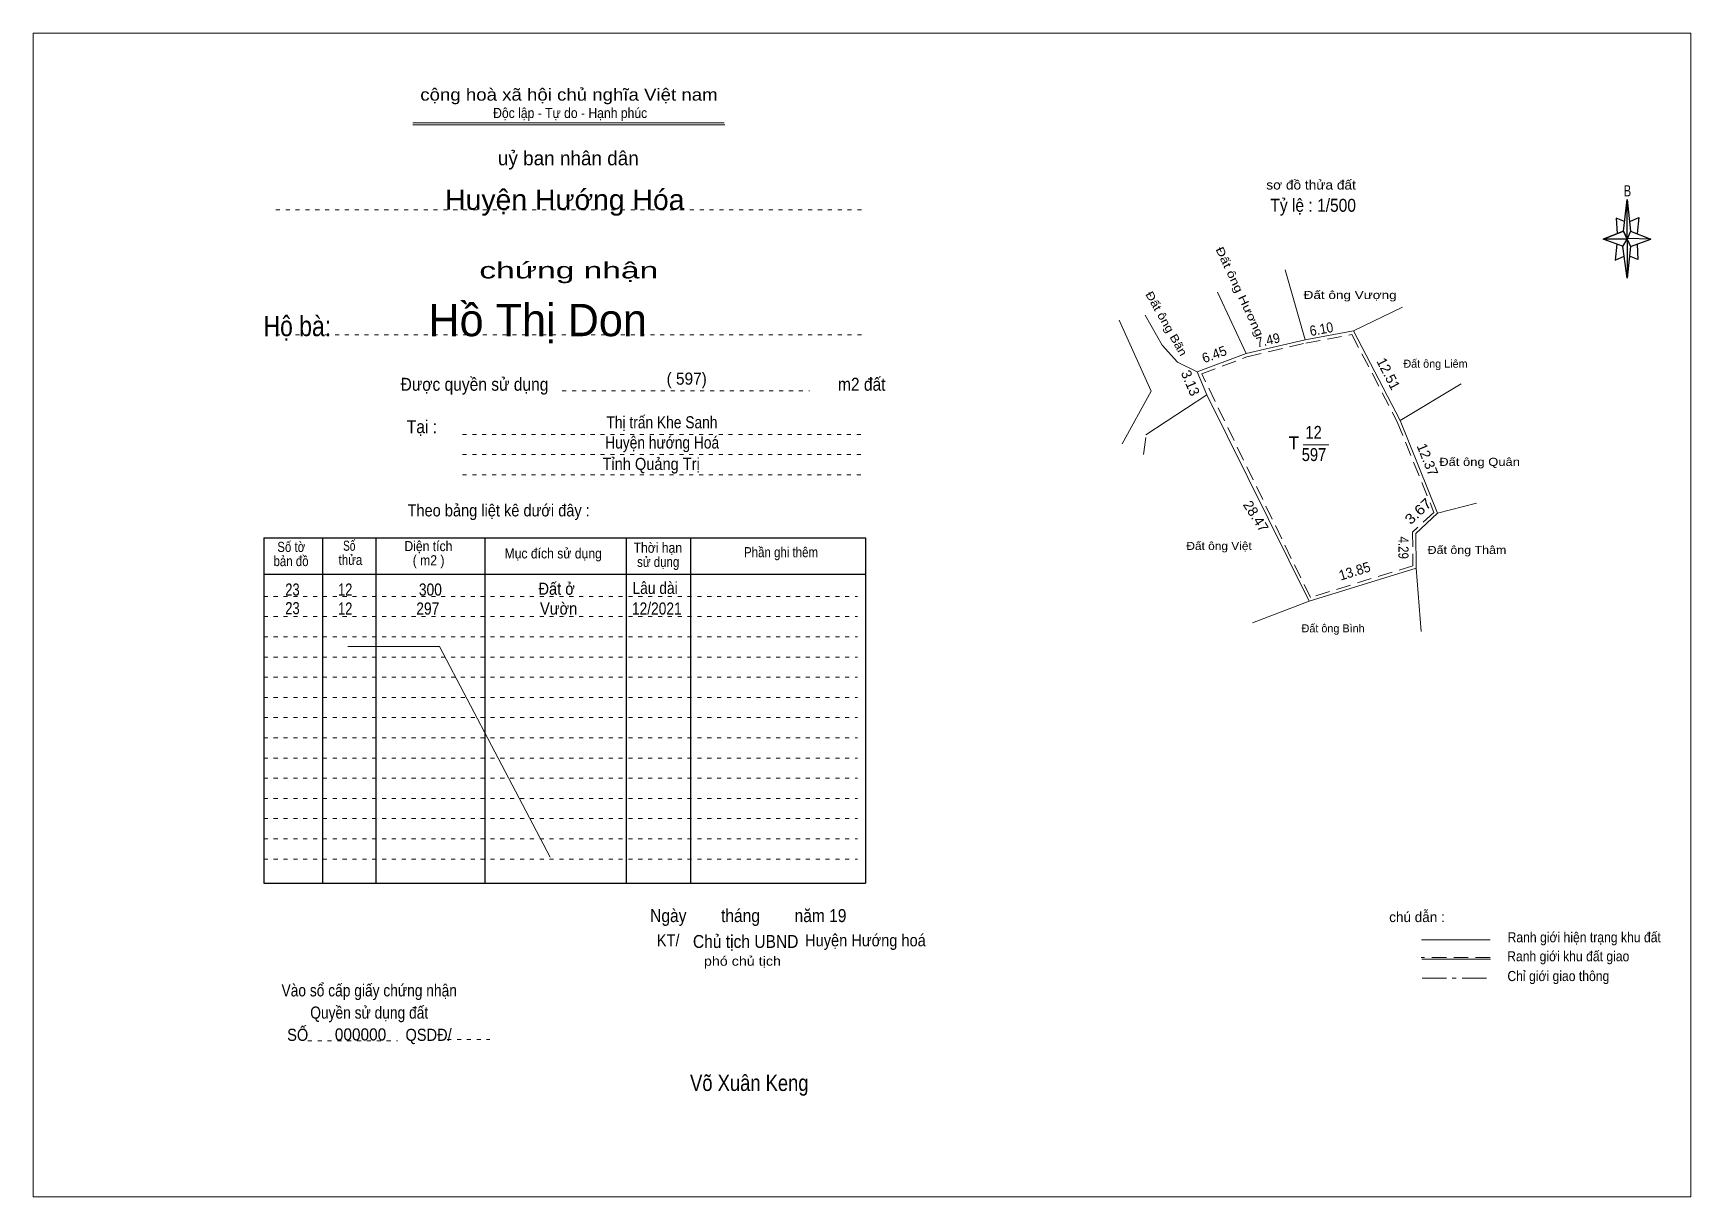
# Model space of a CAD drawing. Header units: centimetres. Extents: x -0.5 to 40.5, y 0 to 28.8.
import ezdxf
from ezdxf.enums import TextEntityAlignment as Align

# ---------------------------------------------------------------- set-up
doc = ezdxf.new("R2010")
doc.units = ezdxf.units.CM
doc.header["$LTSCALE"] = 0.12
for name, pattern in [('DOT_DASHED', [7.7, 5, -1.2, 0.3, -1.2]), ('DOTTED', [1.5, 0.3, -1.2]), ('MEDIUM_DASHED', [4.5, 3, -1.5])]:
    doc.linetypes.add(name, pattern=pattern)
for name, color, linetype, lineweight in [('1', 7, 'DOTTED', 13), ('33', 7, 'Continuous', 13), ('34', 7, 'Continuous', 13), ('50', 7, 'Continuous', 25)]:
    doc.layers.add(name, color=color, linetype=linetype, lineweight=lineweight)

msp = doc.modelspace()

# ---------------------------------------------------------------- linework, layer by layer
at = {"layer": '1', "linetype": 'Continuous'}
for p, q in [((8.91, 26.55), (16.62, 26.55)), ((8.91, 26.5), (16.63, 26.5)), ((31, 21.18), (30.51, 22.91)), ((28.57, 19.82), (27.06, 18.83)), ((28.57, 19.82), (31.1, 14.71)), ((31.1, 14.71), (29.7, 14.18))]:
    msp.add_line(p, q, dxfattribs=at)
at = {"layer": '1'}
for p, q in [((5.52, 24.4), (20.02, 24.4)), ((5.52, 21.3), (20.02, 21.3)), ((12.61, 19.92), (18.73, 19.92)), ((10.14, 18.84), (20.08, 18.84)), ((10.14, 18.34), (20.08, 18.34)), ((10.14, 17.84), (20.08, 17.84)), ((5.22, 14.83), (19.92, 14.83)), ((5.22, 14.33), (19.92, 14.33)), ((5.22, 13.83), (19.92, 13.83)), ((5.22, 13.33), (19.92, 13.33)), ((5.22, 12.83), (19.92, 12.83)), ((5.22, 12.33), (19.92, 12.33)), ((5.22, 11.83), (19.92, 11.83)), ((5.22, 11.33), (19.92, 11.33)), ((5.22, 10.83), (19.92, 10.83)), ((5.22, 10.33), (19.92, 10.33)), ((5.22, 9.83), (19.92, 9.83)), ((5.22, 9.33), (19.92, 9.33)), ((5.22, 8.83), (19.92, 8.83)), ((5.22, 8.33), (19.92, 8.33)), ((6.31, 3.83), (8.53, 3.83)), ((9.76, 3.86), (10.82, 3.86))]:
    msp.add_line(p, q, dxfattribs=at)
at = {"layer": '1', "linetype": 'Continuous', "lineweight": 25}
for p, q in [((5.22, 16.28), (20.12, 16.28)), ((5.22, 16.28), (5.22, 7.73)), ((6.67, 16.28), (6.67, 7.73)), ((7.99, 16.28), (7.99, 7.73)), ((10.69, 16.28), (10.69, 7.73)), ((14.19, 16.28), (14.19, 7.73)), ((15.78, 16.28), (15.78, 7.73)), ((20.12, 16.28), (20.12, 7.73)), ((5.22, 15.38), (20.12, 15.38)), ((5.22, 7.73), (20.12, 7.73))]:
    msp.add_line(p, q, dxfattribs=at)
at = {"layer": '1', "linetype": 'Continuous'}
msp.add_lwpolyline([(-0.49, -0.03), (40.55, -0.03), (40.55, 28.77), (-0.49, 28.77)], close=True, dxfattribs=at)
at = {"layer": '33'}
msp.add_line((30.95, 18.58), (31.59, 18.58), dxfattribs=at)
at = {"layer": '34'}
for p, q in [((28.83, 22.36), (29.54, 20.84)), ((32.2, 21.4), (33.41, 21.99)), ((29.54, 20.84), (28.33, 20.39)), ((28.33, 20.39), (28.57, 19.82)), ((34.28, 16.89), (33.35, 19.18)), ((27.06, 18.76), (27, 18.34)), ((35.24, 17.14), (34.28, 16.89)), ((31.1, 14.71), (33.75, 15.53)), ((33.75, 15.53), (33.87, 13.96))]:
    msp.add_line(p, q, dxfattribs=at)
for points in [[(28.33, 20.39), (27.84, 20.63), (27.46, 21.05), (27.04, 21.79)], [(26.4, 21.67), (27.19, 19.91), (26.47, 18.61)], [(32.2, 21.4), (31, 21.18), (29.54, 20.84)], [(29.54, 20.84), (31, 21.18), (32.2, 21.4), (33.35, 19.18), (34.28, 16.89), (33.74, 16.39), (33.75, 15.53)], [(34.86, 20.09), (33.35, 19.18), (32.2, 21.4)], [(28.57, 19.82), (28.33, 20.39), (29.54, 20.84)], [(34.28, 16.89), (33.74, 16.39), (33.75, 15.53)]]:
    msp.add_lwpolyline(points, dxfattribs=at)
at = {"layer": '34', "linetype": 'MEDIUM_DASHED'}
msp.add_lwpolyline([(29.56, 20.76), (31.02, 21.1), (32.16, 21.31), (33.28, 19.15), (34.19, 16.91), (33.66, 16.42), (33.67, 15.59), (31.13, 14.8), (28.44, 20.34)], close=True, dxfattribs=at)
at = {"layer": '50'}
for p, q in [((38.88, 23.87), (38.97, 24.65)), ((39.06, 23.87), (39.56, 23.67)), ((38.88, 23.49), (38.38, 23.67)), ((39.06, 23.49), (38.97, 22.71)), ((39.22, 23.55), (39.24, 23.17)), ((39.24, 23.17), (39.03, 23.25))]:
    msp.add_line(p, q, dxfattribs=at)
at = {"layer": '50', "lineweight": 13}
for p, q in [((35.58, 6.33), (33.88, 6.33)), ((35.59, 5.85), (33.89, 5.85))]:
    msp.add_line(p, q, dxfattribs=at)
at = {"layer": '50', "linetype": 'MEDIUM_DASHED', "lineweight": 13}
msp.add_line((35.58, 5.89), (33.87, 5.89), dxfattribs=at)
at = {"layer": '50', "linetype": 'DOT_DASHED', "lineweight": 13}
msp.add_line((33.9, 5.38), (35.61, 5.38), dxfattribs=at)
at = {"layer": '50'}
for points in [[(38.97, 24.65), (39.06, 23.87), (38.97, 23.67)], [(38.97, 23.67), (38.38, 23.67), (38.88, 23.87), (39.06, 23.49), (39.56, 23.67), (38.97, 23.69)], [(38.97, 23.67), (38.97, 22.71), (38.87, 23.49)]]:
    msp.add_lwpolyline(points, close=True, dxfattribs=at)
for points in [[(38.97, 23.67), (38.88, 23.87), (38.38, 23.67)], [(38.91, 24.11), (38.7, 24.19), (38.73, 23.81)], [(39.04, 24.11), (39.26, 24.21), (39.22, 23.81)], [(38.72, 23.55), (38.68, 23.15), (38.9, 23.25)], [(38.97, 23.67), (39.06, 23.49), (39.56, 23.67)]]:
    msp.add_lwpolyline(points, dxfattribs=at)
at = {"layer": '50', "lineweight": 13}
msp.add_lwpolyline([(7.3, 13.59), (9.57, 13.59), (12.31, 8.38)], dxfattribs=at)

# ---------------------------------------------------------------- texts
at = {"layer": '1'}
for s, height, width, p in [('cộng hoà xã hội chủ nghĩa Việt nam', 0.3, 1.15, (12.775, 27.1)), ('Độc lập - Tự do - Hạnh phúc', 0.25, 0.9, (12.805, 26.67)), ('chứng nhận', 0.4, 1.55, (12.77, 22.7)), ('Đất ông Vượng', 0.2, 1.25, (32.115, 22.19)), ('Được quyền sử dụng                                                                   m2 đất', 0.32, 0.9, (14.61, 19.92)), ('Tại :', 0.32, 0.9, (9.135, 18.87)), ('Đất ông Quân ', 0.2, 1.2, (35.365, 18.06)), ('Theo bảng liệt kê dưới đây :', 0.3, 0.9, (11.035, 16.81)), ('Số tờ', 0.25, 0.85, (5.9, 15.93)), ('Số ', 0.25, 0.75, (7.37, 15.96)), ('Diện tích', 0.25, 0.9, (9.295, 15.95)), ('Mục đích sử dụng', 0.25, 0.9, (12.385, 15.77)), ('Thời hạn', 0.25, 0.9, (14.975, 15.91)), ('Phần ghi thêm', 0.25, 0.85, (18.025, 15.8)), ('Đất ông Việt', 0.2, 1.1, (28.87, 15.98)), ('Đất ông Thâm ', 0.2, 1.15, (35.05, 15.88)), ('bản đồ', 0.25, 0.85, (5.895, 15.58)), ('thửa', 0.25, 0.85, (7.365, 15.61)), ('( m2 )', 0.25, 0.9, (9.3, 15.6)), ('sử dụng', 0.25, 0.85, (14.985, 15.56)), ('Ngày        tháng        năm 19', 0.32, 0.9, (17.215, 6.77)), ('Chủ tịch UBND', 0.32, 0.9, (17.15, 6.13)), ('Vào sổ cấp giấy chứng nhận', 0.3, 0.85, (7.83, 4.93)), ('Quyền sử dụng đất', 0.3, 0.85, (7.83, 4.38)), ('SỐ                        QSDĐ/', 0.3, 0.9, (7.835, 3.83))]:
    msp.add_text(s, height=height, dxfattribs=dict(at, width=width)).set_placement(p, align=Align.CENTER)
for s, height, p in [('uỷ ban nhân dân', 0.35, (12.76, 25.5)), ('Đất ông Liêm ', 0.2, (34.265, 20.49)), ('Đất ông Bình ', 0.2, (31.73, 13.94))]:
    msp.add_text(s, height=height, dxfattribs=at).set_placement(p, align=Align.CENTER)
for s, rotation, width, p in [('Đất ông Hương', 295.038, 1.3, (29.2894, 22.3323)), ('Đất ông Bãn ', 299.578, 1.2, (27.5013, 21.4944))]:
    msp.add_text(s, height=0.2, rotation=rotation, dxfattribs=dict(at, width=width)).set_placement(p, align=Align.CENTER)
at = {"layer": '33', "width": 0.85}
for s, p in [('12', (31.21, 18.73)), ('597', (31.22, 18.18))]:
    msp.add_text(s, height=0.32, dxfattribs=at).set_placement(p, align=Align.CENTER)
at = {"layer": '33'}
msp.add_text('T', height=0.32, dxfattribs=at).set_placement((30.85, 18.47), align=Align.RIGHT)
at = {"layer": '34'}
for s, height, width, p in [('Huyện Hướng Hóa ', 0.5, 1.05, (12.77, 24.4)), ('Hộ bà:', 0.5, 0.85, (6.05, 21.27)), ('( 597)', 0.3, 0.95, (15.69, 20.07)), ('Thị trấn Khe Sanh ', 0.3, 0.85, (15.125, 18.99)), ('Huyện hướng Hoá ', 0.3, 0.85, (15.13, 18.49)), ('Tỉnh Quảng Trị ', 0.3, 0.9, (14.86, 17.96)), ('Đất ở ', 0.3, 0.9, (12.52, 14.87)), ('Lâu dài ', 0.3, 0.85, (14.955, 14.89)), ('23', 0.3, 0.8, (5.93, 14.85)), ('12', 0.3, 0.8, (7.235, 14.85)), ('300', 0.3, 0.85, (9.345, 14.85)), ('23', 0.3, 0.8, (5.93, 14.39)), ('12', 0.3, 0.8, (7.235, 14.38)), ('297', 0.3, 0.85, (9.28, 14.38)), ('Vườn', 0.3, 0.9, (12.52, 14.38)), ('12/2021', 0.3, 0.85, (14.95, 14.38)), ('000000', 0.3, 0.95, (7.615, 3.84))]:
    msp.add_text(s, height=height, dxfattribs=dict(at, width=width)).set_placement(p, align=Align.CENTER)
msp.add_text('Hồ Thị Don', height=0.8, dxfattribs=at).set_placement((12, 21.27), align=Align.CENTER)
at = {"layer": '50'}
for s, height, width, p in [('sơ đồ thửa đất ', 0.23, 1.1, (31.195, 24.9)), ('B', 0.2756, 0.75, (38.98, 24.73)), ('KT/                               Huyện Hướng hoá ', 0.3, 0.9, (18.33, 6.17)), ('Ranh giới hiện trạng khu đất', 0.25, 0.9, (37.91, 6.27)), ('phó chủ tịch', 0.23, 1.15, (17.07, 5.69)), ('Ranh giới khu đất giao', 0.25, 0.9, (37.515, 5.8)), ('Chỉ giới giao thông', 0.25, 0.9, (37.27, 5.31)), ('Võ Xuân Keng', 0.4, 0.85, (17.24, 2.59))]:
    msp.add_text(s, height=height, dxfattribs=dict(at, width=width)).set_placement(p, align=Align.CENTER)
at = {"layer": '50', "width": 0.9}
msp.add_text('Tỷ lệ : 1/500', height=0.32, dxfattribs=at).set_placement((30.14, 24.35))
at = {"layer": '50'}
for s, height, rotation, width, p in [('7.49', 0.24, 12.886, 0.95, (30.1082, 21.0559)), ('6.10', 0.25, 10.574, 0.9, (31.4271, 21.3255)), ('3.67', 0.25, 43.01, 1.15, (33.8847, 16.8456)), ('4.29', 0.25, 270, 0.85, (33.31, 16.035)), ('13.85', 0.25, 17.091, 0.95, (32.2633, 15.3378))]:
    msp.add_text(s, height=height, rotation=rotation, dxfattribs=dict(at, width=width)).set_placement(p, align=Align.CENTER)
for s, height, rotation, p in [('6.45', 0.24, 20.317, (28.7933, 20.7086)), ('12.51', 0.25, 297.466, (32.951, 20.2827)), ('3.13', 0.25, 292.958, (28.0455, 20.0638)), ('12.37', 0.25, 291.982, (33.9147, 18.1668)), ('28.47', 0.25, 302.371, (29.6765, 16.7469))]:
    msp.add_text(s, height=height, rotation=rotation, dxfattribs=at).set_placement(p, align=Align.CENTER)
msp.add_text('chú dẫn :', height=0.25, dxfattribs=at).set_placement((33.77, 6.77), align=Align.CENTER)

doc.saveas('drawing.dxf')
